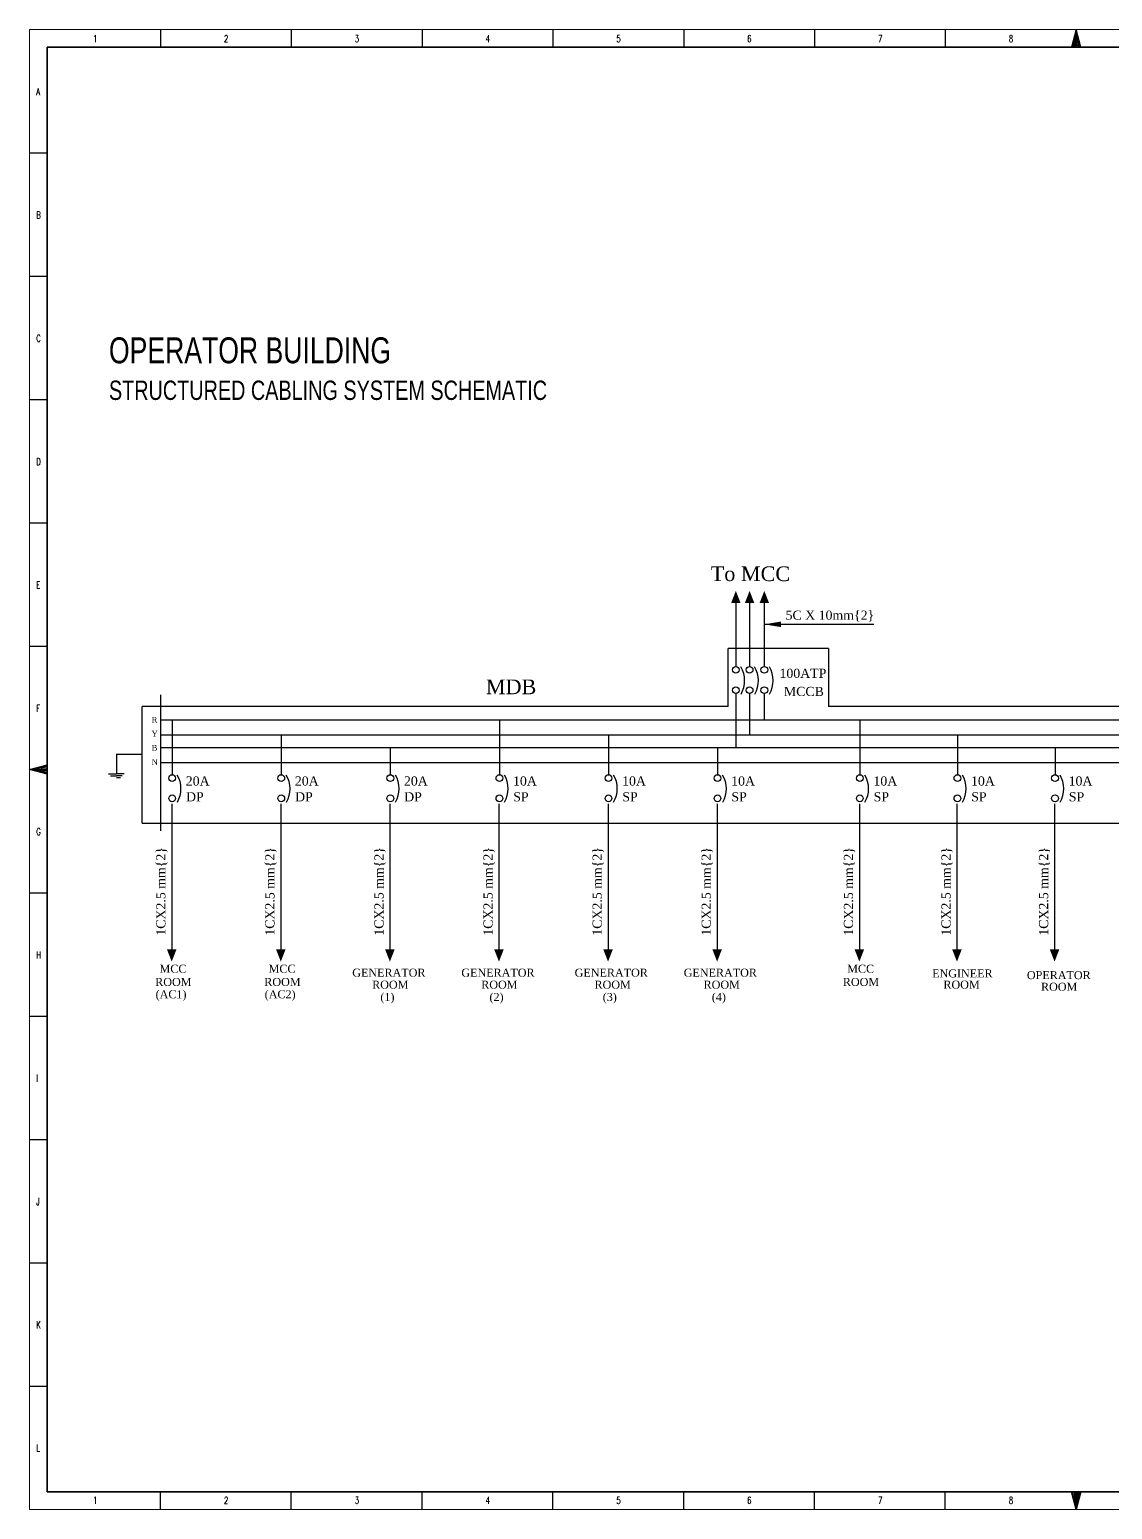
# Model space of a CAD drawing. Header units: inches. Extents: x 1083 to 6056, y 633 to 1543.
# Drawn here: x 5155 to 5621, y 633 to 1270 of the extents above; entities that cross this region are included whole.
import ezdxf

# ---------------------------------------------------------------- set-up
doc = ezdxf.new("R2010")
doc.units = ezdxf.units.IN
doc.header["$MEASUREMENT"] = 0
doc.styles.add('B', font='times.ttf')
doc.styles.add('Swiss721', font='swisscl.ttf')
doc.styles.add('TEG BORDER', font='txt_qlt.shx', dxfattribs={"width": 0.7, "bigfont": 'hztxt.shx'})

# ---------------------------------------------------------------- blocks, each defined once
blk = doc.blocks.new('EARTH')
for p, q in [((0, 0), (-25.6, 0)), ((0, 0), (0, -19.6)), ((-7.9, -19.6), (0, -19.6)), ((-5.9, -21.6), (0, -21.6)), ((-4, -23.6), (0, -23.6)), ((7.9, -19.6), (0, -19.6)), ((5.9, -21.6), (0, -21.6))]:
    blk.add_line(p, q)
blk = doc.blocks.new('252 BORDER A2')
for p, q in [((37.12, 420), (37.12, 415)), ((74.25, 420), (74.25, 415)), ((111.38, 420), (111.38, 415)), ((148.5, 420), (148.5, 415)), ((185.63, 420), (185.63, 415)), ((222.75, 420), (222.75, 415)), ((259.88, 420), (259.88, 415)), ((297, 420), (297, 415)), ((0, 385), (5, 385)), ((0, 350), (5, 350)), ((0, 315), (5, 315)), ((0, 280), (5, 280)), ((0, 245), (5, 245)), ((5, 210), (0, 210)), ((1.25, 210), (3.75, 210)), ((0, 175), (5, 175)), ((0, 140), (5, 140)), ((0, 105), (5, 105)), ((0, 70), (5, 70)), ((0, 35), (5, 35)), ((37.12, 0), (37.12, 5)), ((74.25, 0), (74.25, 5)), ((111.38, 0), (111.38, 5)), ((148.5, 0), (148.5, 5)), ((185.63, 0), (185.63, 5)), ((222.75, 0), (222.75, 5)), ((259.88, 0), (259.88, 5)), ((297, 0), (297, 5))]:
    blk.add_line(p, q)
at = {"linetype": 'Continuous'}
for p, q in [((489, 415), (5, 415)), ((5, 415), (5, 5)), ((5, 5), (489, 5))]:
    blk.add_line(p, q, dxfattribs=at)
at = {"color": 5, "lineweight": 15}
blk.add_lwpolyline([(0, 420), (594, 420), (594, 0), (0, 0)], close=True, dxfattribs=at)
for points in [[(297, 420), (295.66, 415), (298.34, 415), (297, 420), (296, 415), (296.33, 415), (297, 420), (296.67, 415), (297.33, 415), (297, 420), (297.67, 415), (298, 415), (297, 420)], [(0, 210), (5, 211.34), (5, 208.66), (0, 210), (5, 211), (5, 210.67), (0, 210), (5, 210.33), (5, 209.67), (0, 210), (5, 209.33), (5, 209), (0, 210)], [(297, 0), (295.66, 5), (298.34, 5), (297, 0), (296, 5), (296.33, 5), (297, 0), (296.67, 5), (297.33, 5), (297, 0), (297.67, 5), (298, 5), (297, 0)]]:
    blk.add_lwpolyline(points)
blk.add_lwpolyline([(5, 415), (589, 415), (589, 5), (5, 5)], close=True)
at = {"char_height": 2, "width": 2, "style": 'TEG BORDER'}
for s, insert, attachment_point in [('1', (18.05, 418.41), 1), ('2', (55.17, 418.41), 1), ('3', (92.3, 418.41), 1), ('4', (129.42, 418.41), 1), ('5', (166.55, 418.41), 1), ('6', (203.67, 418.41), 1), ('7', (240.8, 418.41), 1), ('8', (277.92, 418.41), 1), ('A', (1.91, 403.39), 1), ('B', (1.91, 368.39), 1), ('C', (1.91, 333.39), 1), ('D', (1.91, 298.39), 1), ('E', (1.91, 263.39), 1), ('F', (1.91, 228.39), 1), ('G', (1.91, 193.39), 1), ('H', (1.91, 158.39), 1), ('I', (1.91, 123.39), 1), ('J', (1.91, 88.39), 1), ('K', (1.91, 53.39), 1), ('L', (1.91, 18.39), 1), ('1', (18.05, 1.59), 7), ('2', (55.17, 1.59), 7), ('3', (92.3, 1.59), 7), ('4', (129.42, 1.59), 7), ('5', (166.55, 1.59), 7), ('6', (203.67, 1.59), 7), ('7', (240.8, 1.59), 7), ('8', (277.92, 1.59), 7)]:
    blk.add_mtext(s, dxfattribs=dict(at, insert=insert, attachment_point=attachment_point))

msp = doc.modelspace()

# ---------------------------------------------------------------- linework, layer by layer
for p, q in [((5459.28, 1025.33), (5459.28, 996.32)), ((5465.19, 1025.33), (5465.19, 996.32)), ((5471.53, 1025.33), (5471.53, 996.32)), ((5471.53, 1014.38), (5518.64, 1014.38)), ((5211.78, 925.53), (5211.78, 984.04)), ((5459.28, 984.59), (5459.28, 961.41)), ((5465.19, 984.59), (5465.19, 966.75)), ((5471.53, 984.59), (5471.53, 973.24)), ((5211.78, 973.24), (5682.08, 973.24)), ((5216.71, 973.24), (5216.71, 949.66)), ((5357.53, 973.24), (5357.53, 949.66)), ((5512.62, 973.24), (5512.62, 949.66)), ((5512.62, 973.24), (5512.62, 949.66)), ((5211.78, 966.75), (5682.08, 966.75)), ((5263.65, 966.75), (5263.65, 949.66)), ((5404.47, 966.75), (5404.47, 949.66)), ((5404.47, 966.75), (5404.47, 949.66)), ((5554.62, 966.75), (5554.62, 949.66)), ((5554.62, 966.75), (5554.62, 949.66)), ((5211.78, 961.41), (5682.08, 961.41)), ((5310.59, 961.41), (5310.59, 949.66)), ((5451.41, 961.41), (5451.41, 949.66)), ((5451.41, 961.41), (5451.41, 949.66)), ((5596.62, 961.41), (5596.62, 949.66)), ((5596.62, 961.41), (5596.62, 949.66)), ((5211.78, 954.92), (5682.08, 954.92)), ((5216.52, 937.07), (5216.52, 873.66)), ((5263.46, 937.07), (5263.46, 873.66)), ((5310.4, 937.07), (5310.4, 873.66)), ((5357.34, 937.07), (5357.34, 873.66)), ((5404.28, 937.07), (5404.28, 873.66)), ((5404.28, 937.07), (5404.28, 873.66)), ((5451.22, 937.07), (5451.22, 873.66)), ((5451.22, 937.07), (5451.22, 873.66)), ((5512.43, 937.07), (5512.43, 873.66)), ((5512.43, 937.07), (5512.43, 873.66)), ((5554.43, 937.07), (5554.43, 873.66)), ((5554.43, 937.07), (5554.43, 873.66)), ((5596.43, 937.06), (5596.43, 873.66)), ((5596.43, 937.06), (5596.43, 873.66))]:
    msp.add_line(p, q)
at = {"ltscale": 0.01}
for p, q in [((5499.19, 1003.99), (5455.98, 1003.99)), ((5455.98, 979.05), (5455.98, 1003.99)), ((5499.19, 1003.99), (5499.19, 979.05)), ((5455.98, 979.05), (5203.73, 979.05)), ((5203.73, 928.85), (5203.73, 979.05)), ((5864.65, 979.05), (5499.19, 979.05)), ((5203.73, 928.85), (5862.05, 928.87))]:
    msp.add_line(p, q, dxfattribs=at)
for points in [[(5459.28, 1028.77, 0, 4.07, 0), (5459.28, 1023.54, 4.07, 4.07, 0)], [(5465.19, 1028.77, 0, 4.07, 0), (5465.19, 1023.54, 4.07, 4.07, 0)], [(5471.53, 1028.77, 0, 4.07, 0), (5471.53, 1023.54, 4.07, 4.07, 0)], [(5216.52, 869.21, 0, 4.07, 0), (5216.52, 874.44, 4.07, 4.07, 0)], [(5263.46, 869.21, 0, 4.07, 0), (5263.46, 874.44, 4.07, 4.07, 0)], [(5310.4, 869.21, 0, 4.07, 0), (5310.4, 874.44, 4.07, 4.07, 0)], [(5357.34, 869.21, 0, 4.07, 0), (5357.34, 874.44, 4.07, 4.07, 0)], [(5404.28, 869.21, 0, 4.07, 0), (5404.28, 874.44, 4.07, 4.07, 0)], [(5404.28, 869.21, 0, 4.07, 0), (5404.28, 874.44, 4.07, 4.07, 0)], [(5451.22, 869.21, 0, 4.07, 0), (5451.22, 874.44, 4.07, 4.07, 0)], [(5451.22, 869.21, 0, 4.07, 0), (5451.22, 874.44, 4.07, 4.07, 0)], [(5512.43, 869.21, 0, 4.07, 0), (5512.43, 874.44, 4.07, 4.07, 0)], [(5512.43, 869.21, 0, 4.07, 0), (5512.43, 874.44, 4.07, 4.07, 0)], [(5554.43, 869.21, 0, 4.07, 0), (5554.43, 874.44, 4.07, 4.07, 0)], [(5554.43, 869.21, 0, 4.07, 0), (5554.43, 874.44, 4.07, 4.07, 0)], [(5596.43, 869.21, 0, 4.07, 0), (5596.43, 874.44, 4.07, 4.07, 0)], [(5596.43, 869.21, 0, 4.07, 0), (5596.43, 874.44, 4.07, 4.07, 0)]]:
    msp.add_lwpolyline(points, format="xyseb")
for centre in [(5459.28, 994.77), (5465.19, 994.77), (5471.53, 994.77), (5459.28, 986.05), (5465.19, 986.05), (5471.53, 986.05), (5216.71, 948.21), (5263.65, 948.21), (5310.59, 948.21), (5357.53, 948.21), (5404.47, 948.21), (5404.47, 948.21), (5451.41, 948.21), (5451.41, 948.21), (5512.62, 948.21), (5512.62, 948.21), (5554.62, 948.21), (5554.62, 948.21), (5596.62, 948.21), (5596.62, 948.21), (5216.71, 939.49), (5263.65, 939.49), (5310.59, 939.49), (5357.53, 939.49), (5404.47, 939.49), (5404.47, 939.49), (5451.41, 939.49), (5451.41, 939.49), (5512.62, 939.49), (5512.62, 939.49), (5554.62, 939.49), (5554.62, 939.49), (5596.62, 939.49), (5596.62, 939.49)]:
    msp.add_circle(centre, 1.45)
for centre in [(5451.47, 990.19), (5457.39, 990.19), (5463.73, 990.19), (5208.91, 943.63), (5255.85, 943.63), (5302.79, 943.63), (5349.73, 943.63), (5396.67, 943.63), (5396.67, 943.63), (5443.61, 943.63), (5443.61, 943.63), (5504.82, 943.63), (5504.82, 943.63), (5546.82, 943.63), (5546.82, 943.63), (5588.81, 943.63), (5588.81, 943.63)]:
    msp.add_arc(centre, 11.59, 329.91458, 30.57493)
msp.add_solid([(5478.77, 1013.17), (5478.77, 1015.58), (5471.53, 1014.38)])

# ---------------------------------------------------------------- block references
for name, p, xscale, yscale, zscale in [('252 BORDER A2', (5155.36, 633.47), 1.5163271442, 1.5163271442, 1.5163271442), ('EARTH', (5192.7, 958.44), -0.4305638937569223, 0.430563893760508, 0.43056389376)]:
    msp.add_blockref(name, p, dxfattribs=dict(xscale=xscale, yscale=yscale, zscale=zscale))

# ---------------------------------------------------------------- texts
at = {"style": 'B'}
for s, height, p in [('To MCC', 6.308, (5448.49, 1032.99)), ('5C X 10mm{2}', 3.9424, (5480.68, 1016.35)), ('100ATP', 3.942, (5478.05, 991.34)), ('MDB', 6.308, (5351.71, 984.32)), ('MCCB', 3.942, (5479.95, 983.52)), ('R', 2.46, (5207.9, 972.09)), ('Y', 2.46, (5207.86, 966.1)), ('B', 2.46, (5207.86, 959.99)), ('N', 2.46, (5207.86, 953.87)), ('20A', 3.942, (5222.57, 944.99)), ('20A', 3.942, (5269.51, 944.99)), ('20A', 3.942, (5316.45, 944.99)), ('10A', 3.942, (5363.39, 944.99)), ('10A', 3.942, (5410.33, 944.99)), ('10A', 3.942, (5410.33, 944.99)), ('10A', 3.942, (5457.27, 944.99)), ('10A', 3.942, (5457.27, 944.99)), ('10A', 3.942, (5518.48, 944.99)), ('10A', 3.942, (5518.48, 944.99)), ('10A', 3.942, (5560.48, 944.99)), ('10A', 3.942, (5560.48, 944.99)), ('10A', 3.942, (5602.48, 944.99)), ('10A', 3.942, (5602.48, 944.99)), ('DP', 3.942, (5222.66, 938.19)), ('DP', 3.942, (5269.6, 938.19)), ('DP', 3.942, (5316.54, 938.19)), ('SP', 3.942, (5363.48, 938.19)), ('SP', 3.942, (5410.42, 938.19)), ('SP', 3.942, (5410.42, 938.19)), ('SP', 3.942, (5457.36, 938.19)), ('SP', 3.942, (5457.36, 938.19)), ('SP', 3.942, (5518.57, 938.19)), ('SP', 3.942, (5518.57, 938.19)), ('SP', 3.942, (5560.57, 938.19)), ('SP', 3.942, (5560.57, 938.19)), ('SP', 3.942, (5602.57, 938.19)), ('SP', 3.942, (5602.57, 938.19)), ('MCC', 3.444, (5211.29, 864.45)), ('MCC', 3.444, (5258.23, 864.45)), ('GENERATOR', 3.444, (5294.22, 862.74)), ('GENERATOR', 3.444, (5341.16, 862.74)), ('GENERATOR', 3.444, (5389.91, 862.74)), ('GENERATOR', 3.444, (5436.85, 862.74)), ('MCC', 3.444, (5507.2, 864.45)), ('ROOM ', 3.444, (5209.42, 858.75)), ('ROOM ', 3.444, (5256.36, 858.75)), ('ROOM', 3.444, (5302.77, 857.59)), ('ROOM', 3.444, (5349.71, 857.59)), ('ROOM', 3.444, (5398.46, 857.59)), ('ROOM', 3.444, (5445.4, 857.59)), ('ROOM ', 3.444, (5505.33, 858.75)), ('ENGINEER', 3.444, (5543.76, 862.42)), ('ROOM', 3.444, (5548.6, 857.59)), ('OPERATOR', 3.444, (5584.53, 861.69)), ('ROOM', 3.444, (5590.6, 856.69)), ('(AC1)', 3.444, (5209.59, 853.44)), ('(AC2)', 3.444, (5256.53, 853.44)), ('(1)', 3.444, (5306.32, 852.29)), ('(2)', 3.444, (5353.26, 852.29)), ('(3)', 3.444, (5402, 852.29)), ('(4)', 3.444, (5448.94, 852.29))]:
    msp.add_text(s, height=height, dxfattribs=at).set_placement(p)
for p in [(5213.8, 880.37), (5260.74, 880.37), (5307.68, 880.37), (5354.62, 880.37), (5401.56, 880.37), (5401.56, 880.37), (5448.5, 880.37), (5448.5, 880.37), (5509.7, 880.37), (5509.7, 880.37), (5551.7, 880.37), (5551.7, 880.37), (5593.7, 880.37), (5593.7, 880.37)]:
    msp.add_text('1CX2.5 mm{2}', height=3.9424, rotation=90, dxfattribs=at).set_placement(p)
at = {"insert": (5189.5, 1137.88), "char_height": 11.1627, "width": 294.7739, "attachment_point": 1, "style": 'Swiss721'}
msp.add_mtext('OPERATOR BUILDING\\P{\\H0.74534x;STRUCTURED CABLING SYSTEM SCHEMATIC}', dxfattribs=at)

doc.saveas('drawing.dxf')
